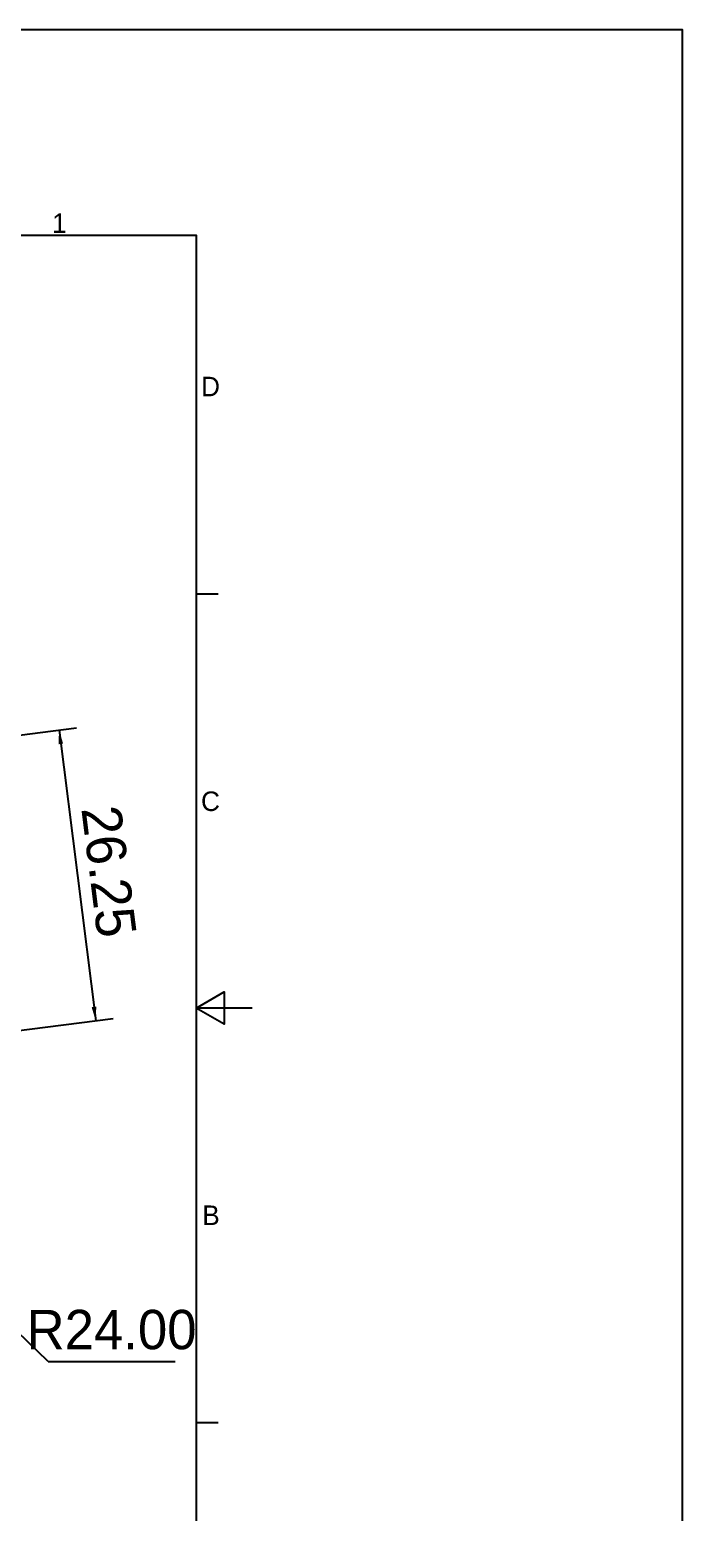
# Model space of a CAD drawing. Header units: millimetres. Extents: x 5 to 292, y 5 to 205.
# Drawn here: x 233.6 to 292, y 72.2 to 205 of the extents above; entities that cross this region are included whole.
import ezdxf
from ezdxf.enums import TextEntityAlignment as Align

# ---------------------------------------------------------------- set-up
doc = ezdxf.new("R2010")
doc.units = ezdxf.units.MM
for name, color, linetype in [('Border_ISO', 7, 'CONTINUOUS'), ('DIMENSIONS', 7, 'CONTINUOUS'), ('FRAME', 7, 'CONTINUOUS')]:
    doc.layers.add(name, color=color, linetype=linetype)
doc.dimstyles.new('ISO-DM', dxfattribs={"dimtxt": 3.5, "dimasz": 2.5, "dimexe": 2.5, "dimexo": 1, "dimgap": 1, "dimtad": 1, "dimcen": 2.5, "dimazin": 3, "dimtfac": 1, "dimtmove": 0, "dimatfit": 3})

# ---------------------------------------------------------------- blocks, each defined once
blk = doc.blocks.new('*D21')
at = {"layer": 'DIMENSIONS'}
for p, q in [((207.8598, 111.314), (207.8598, 113.114)), ((206.9598, 112.214), (208.7598, 112.214)), ((207.8598, 112.214), (225.0936, 95.5107)), ((235.236, 85.6806), (225.0936, 95.5107)), ((235.236, 85.6806), (246.6117, 85.6806))]:
    blk.add_line(p, q, dxfattribs=at)
blk.add_solid([(225.0936, 95.5107), (225.8462, 94.4912), (226.1361, 94.7904)], dxfattribs=at)
blk.add_text('R24.00', height=3.5278, dxfattribs=at).set_placement((240.9238, 86.7742), align=Align.CENTER)
blk = doc.blocks.new('*D32')
at = {"layer": 'DIMENSIONS'}
for p, q in [((228.8867, 141.318), (237.799, 142.4408)), ((236.2239, 142.2424), (239.5048, 116.2009)), ((232.1676, 115.2765), (241.0799, 116.3993))]:
    blk.add_line(p, q, dxfattribs=at)
for points in [[(236.2239, 142.2424), (236.1735, 140.9762), (236.5869, 141.0282)], [(239.5048, 116.2009), (239.5553, 117.4671), (239.1419, 117.415)]]:
    blk.add_solid(points, dxfattribs=at)
blk.add_text('26.25', height=3.5278, rotation=-82.8192, dxfattribs=at).set_placement((238.9494, 129.3583), align=Align.CENTER)

msp = doc.modelspace()

# ---------------------------------------------------------------- linework, layer by layer
at = {"layer": 'Border_ISO'}
for p, q in [((248.5, 154.465), (250.45, 154.465)), ((248.5, 80.215), (250.45, 80.215))]:
    msp.add_line(p, q, dxfattribs=at)
msp.add_lwpolyline([(48.5, 48.09), (48.5, 186.59), (248.5, 186.59), (248.5, 48.09)], close=True, dxfattribs=at)
msp.add_lwpolyline([(253.5, 117.34), (248.5, 117.34), (251, 118.7834), (251, 115.8966), (248.5, 117.34)], dxfattribs=at)
at = {"layer": 'FRAME'}
msp.add_lwpolyline([(5, 205), (292, 205), (292, 5), (5, 5)], close=True, dxfattribs=at)

# ---------------------------------------------------------------- texts
at = {"layer": 'Border_ISO'}
for s, p in [('1', (235.6052, 186.79)), ('D', (248.9339, 172.1525)), ('C', (248.9295, 134.9963)), ('B', (249.0409, 97.9025))]:
    msp.add_text(s, height=1.75, dxfattribs=at).set_placement(p)

# ---------------------------------------------------------------- dimensions: what is measured, and where the dimension line sits
at = {"layer": 'DIMENSIONS'}
dim = msp.add_linear_dim(base=(236.2239, 142.2424), p1=(231.6716, 115.214), p2=(228.3906, 141.2555), angle=277.1808, dimstyle='ISO-DM', override={"dimscale": 1, "dimtxt": 3.5278, "dimasz": 1.25, "dimgap": 1.0583, "dimdec": 2}, dxfattribs=at)
dim.commit()
dim.dimension.update_dxf_attribs({"geometry": '*D32', "text_midpoint": (238.9494, 129.3583), "dimtype": 160})
dim = msp.add_radius_dim(center=(207.8598, 112.214), mpoint=(225.0936, 95.5107), dimstyle='ISO-DM', override={"dimscale": 1, "dimtxt": 3.5278, "dimasz": 1.25, "dimgap": 1.0583, "dimdec": 2, "dimcen": 0.4375, "dimtix": 0, "dimtofl": 0}, dxfattribs=at)
dim.commit()
dim.dimension.update_dxf_attribs({"geometry": '*D21', "text_midpoint": (240.9238, 86.7742), "dimtype": 164})

doc.saveas('drawing.dxf')
